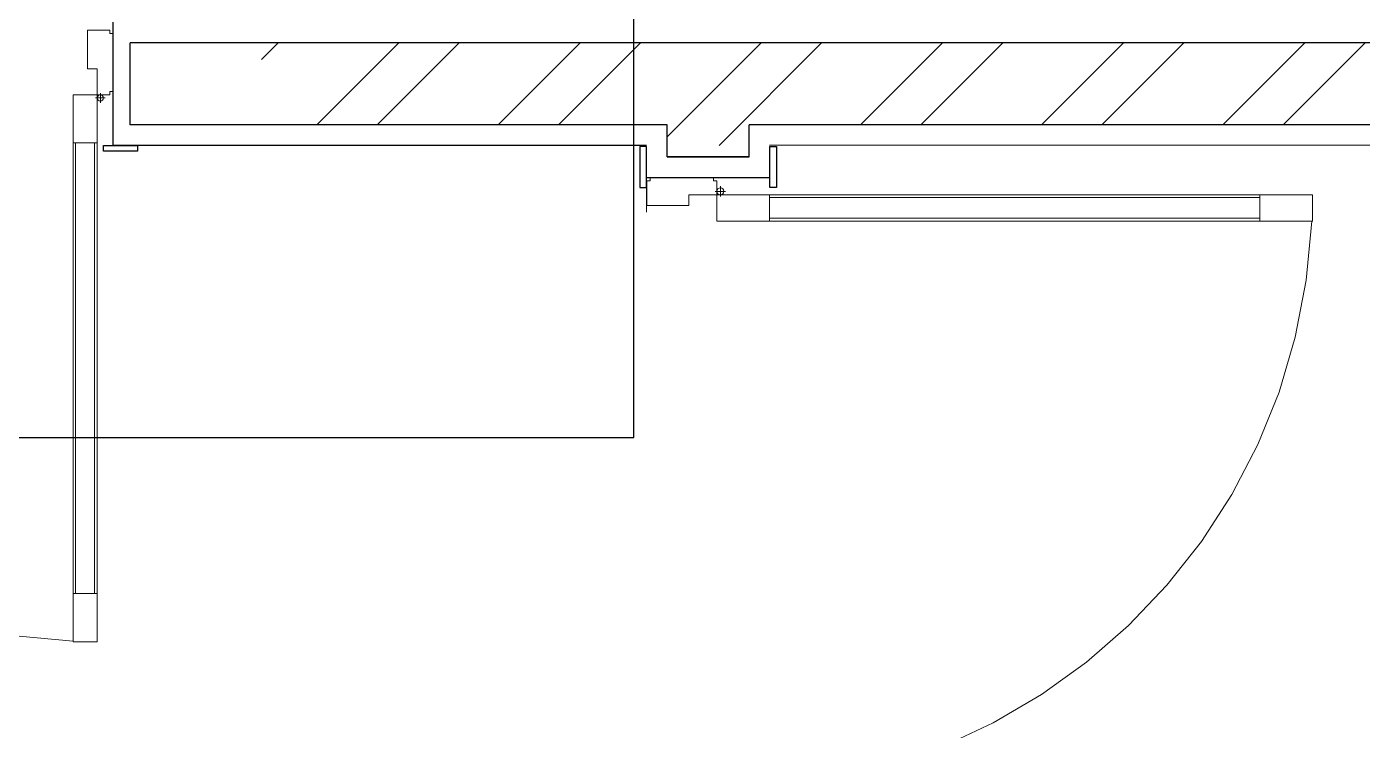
# Model space of a CAD drawing. Header units: inches. Extents: x 54 to 199, y 70 to 109.
# Drawn here: x 101.498 to 103.453, y 80.2 to 81.229 of the extents above; entities that cross this region are included whole.
import ezdxf
from ezdxf.enums import TextEntityAlignment as Align

# ---------------------------------------------------------------- set-up
doc = ezdxf.new("R2010")
doc.units = ezdxf.units.IN
doc.header["$MEASUREMENT"] = 0
doc.linetypes.add('21212-FC-A-XREF-GROUND FLOOR PLAN-REV-31-10-12$0$21201-TN-A-GROUND FLOOR PLAN-XREF-REV-20-03-12$2$HIDDEN2', pattern=[0.1875, 0.125, -0.0625])
for name, color, linetype, lineweight in [('21212-FC-A-XREF-GROUND FLOOR PLAN-REV-31-10-12$0$21201-TN-A-GROUND FLOOR PLAN-XREF-REV-20-03-12$2$DOOR-EEE', 182, 'Continuous', 13), ('21212-FC-A-XREF-GROUND FLOOR PLAN-REV-31-10-12$0$21201-TN-A-GROUND FLOOR PLAN-XREF-REV-20-03-12$2$Door-Frame-SW-EEE', 26, 'Continuous', 9), ('21212-FC-A-XREF-GROUND FLOOR PLAN-REV-31-10-12$0$DOOR-EEE', 182, 'Continuous', 13)]:
    doc.layers.add(name, color=color, linetype=linetype, lineweight=lineweight)
for name, color, linetype in [('door', 17, 'Continuous'), ('FINISH-AR', 252, 'Continuous'), ('HATCH-AR', 251, 'Continuous'), ('WALL-AR', 7, 'Continuous')]:
    doc.layers.add(name, color=color, linetype=linetype)
doc.layers.add('GOLDCLADDING', color=7, linetype='Continuous', true_color=0xffc20a)
doc.styles.add('ROMANS', font='romans.shx')

# ---------------------------------------------------------------- blocks, each defined once
blk = doc.blocks.new('YJYJJYJTYJTY')
at = {"color": 252}
blk.add_line((7.3493, 8.2023, -0.0791), (7.3493, 8.2023, -0.0791), dxfattribs=at)
at = {"layer": '21212-FC-A-XREF-GROUND FLOOR PLAN-REV-31-10-12$0$21201-TN-A-GROUND FLOOR PLAN-XREF-REV-20-03-12$2$DOOR-EEE', "color": 252, "ltscale": 250}
for p, q in [((6.365, 8.2463, -0.0791), (6.3297, 8.2463, -0.0791)), ((6.3297, 8.2463, -0.0791), (6.3297, 7.4463, -0.0791)), ((6.365, 8.2463, -0.0791), (6.365, 7.4463, -0.0791)), ((6.365, 8.1758, -0.0791), (6.3297, 8.1758, -0.0791)), ((6.3334, 8.1758, -0.0791), (6.3334, 7.5169, -0.0791)), ((6.3612, 8.1758, -0.0791), (6.3612, 7.5169, -0.0791)), ((7.272, 8.0999, -0.0791), (7.272, 8.0614, -0.0791)), ((7.272, 8.0999, -0.0791), (8.1437, 8.0999, -0.0791)), ((7.3489, 8.0999, -0.0791), (7.3489, 8.0614, -0.0791)), ((7.3489, 8.0958, -0.0791), (8.0668, 8.0958, -0.0791)), ((8.0668, 8.0999, -0.0791), (8.0668, 8.0614, -0.0791)), ((8.1437, 8.0999, -0.0791), (8.1437, 8.0614, -0.0791)), ((7.272, 8.0614, -0.0791), (8.1437, 8.0614, -0.0791)), ((7.3489, 8.0656, -0.0791), (8.0668, 8.0656, -0.0791)), ((6.365, 7.5169, -0.0791), (6.3297, 7.5169, -0.0791)), ((6.365, 7.4463, -0.0791), (6.3297, 7.4463, -0.0791))]:
    blk.add_line(p, q, dxfattribs=at)
at = {"layer": '21212-FC-A-XREF-GROUND FLOOR PLAN-REV-31-10-12$0$21201-TN-A-GROUND FLOOR PLAN-XREF-REV-20-03-12$2$DOOR-EEE', "color": 252, "lineweight": 5, "ltscale": 250}
for p, q in [((6.3626, 8.2416, -0.0791), (6.3767, 8.2416, -0.0791)), ((6.3697, 8.2487, -0.0791), (6.3697, 8.2346, -0.0791)), ((7.2772, 8.0973, -0.0791), (7.2772, 8.1127, -0.0791)), ((7.2695, 8.105, -0.0791), (7.2849, 8.105, -0.0791))]:
    blk.add_line(p, q, dxfattribs=at)
for centre, radius in [((6.3697, 8.2416, -0.0791), 0.00471), ((7.2772, 8.105, -0.0791), 0.00513)]:
    blk.add_circle(centre, radius, dxfattribs=at)
at = {"layer": '21212-FC-A-XREF-GROUND FLOOR PLAN-REV-31-10-12$0$21201-TN-A-GROUND FLOOR PLAN-XREF-REV-20-03-12$2$DOOR-EEE', "color": 252, "linetype": '21212-FC-A-XREF-GROUND FLOOR PLAN-REV-31-10-12$0$21201-TN-A-GROUND FLOOR PLAN-XREF-REV-20-03-12$2$HIDDEN2', "lineweight": 5, "ltscale": 500}
for centre, radius, start, end in [((6.365, 8.2463, -0.0791), 0.8, 180, 267.4714), ((7.272, 8.0999, -0.0791), 0.8717, 270, 357.4714)]:
    blk.add_arc(centre, radius, start, end, dxfattribs=at)
at = {"layer": '21212-FC-A-XREF-GROUND FLOOR PLAN-REV-31-10-12$0$21201-TN-A-GROUND FLOOR PLAN-XREF-REV-20-03-12$2$Door-Frame-SW-EEE', "color": 252, "ltscale": 250}
for p, q in [((6.3838, 8.3405, -0.0791), (6.3508, 8.3405, -0.0791)), ((6.3508, 8.3405, -0.0791), (6.3508, 8.284, -0.0791)), ((6.3838, 8.3358, -0.0791), (6.3838, 8.3405, -0.0791)), ((6.3885, 8.3358, -0.0791), (6.3838, 8.3358, -0.0791)), ((6.3885, 8.251, -0.0791), (6.3885, 8.3358, -0.0791)), ((6.3508, 8.284, -0.0791), (6.365, 8.284, -0.0791)), ((6.365, 8.284, -0.0791), (6.365, 8.2463, -0.0791)), ((6.3838, 8.2463, -0.0791), (6.3838, 8.251, -0.0791)), ((6.3838, 8.251, -0.0791), (6.3885, 8.251, -0.0791)), ((6.365, 8.2463, -0.0791), (6.3838, 8.2463, -0.0791)), ((7.1746, 8.1204, -0.0791), (7.1695, 8.1204, -0.0791)), ((7.1695, 8.1204, -0.0791), (7.1695, 8.0845, -0.0791)), ((7.2669, 8.1255, -0.0791), (7.1746, 8.1255, -0.0791)), ((7.1746, 8.1255, -0.0791), (7.1746, 8.1204, -0.0791)), ((7.2669, 8.1204, -0.0791), (7.2669, 8.1255, -0.0791)), ((7.272, 8.1204, -0.0791), (7.2669, 8.1204, -0.0791)), ((7.272, 8.0999, -0.0791), (7.272, 8.1204, -0.0791)), ((7.231, 8.0845, -0.0791), (7.231, 8.0999, -0.0791)), ((7.231, 8.0999, -0.0791), (7.272, 8.0999, -0.0791)), ((7.1695, 8.0845, -0.0791), (7.231, 8.0845, -0.0791))]:
    blk.add_line(p, q, dxfattribs=at)
at = {"layer": '21212-FC-A-XREF-GROUND FLOOR PLAN-REV-31-10-12$0$DOOR-EEE', "color": 252, "ltscale": 3}
for q in [(7.1693, 8.0747, -0.0791), (7.271, 8.1255, -0.0791)]:
    blk.add_line((7.1693, 8.1255, -0.0791), q, dxfattribs=at)
at = {"layer": 'door', "color": 252}
for p, q in [((6.3885, 8.1722, -0.0791), (6.3885, 8.3522, -0.0791)), ((6.3741, 8.1638, -0.0791), (6.3741, 8.1722, -0.0791)), ((6.3741, 8.1722, -0.0791), (6.4241, 8.1722, -0.0791)), ((6.4241, 8.1722, -0.0791), (6.4241, 8.1638, -0.0791)), ((6.4241, 8.1638, -0.0791), (6.3741, 8.1638, -0.0791)), ((7.1693, 8.1705, -0.0791), (7.1593, 8.1705, -0.0791)), ((7.1593, 8.1705, -0.0791), (7.1593, 8.1105, -0.0791)), ((7.1693, 8.1105, -0.0791), (7.1693, 8.1705, -0.0791)), ((7.3495, 8.1705, -0.0791), (7.3595, 8.1705, -0.0791)), ((7.3495, 8.1105, -0.0791), (7.3495, 8.1705, -0.0791)), ((7.3595, 8.1705, -0.0791), (7.3595, 8.1105, -0.0791)), ((7.1593, 8.1105, -0.0791), (7.1693, 8.1105, -0.0791)), ((7.3595, 8.1105, -0.0791), (7.3495, 8.1105, -0.0791))]:
    blk.add_line(p, q, dxfattribs=at)
at = {"layer": 'FINISH-AR', "color": 252}
for p, q in [((7.1693, 8.2023, -0.0791), (7.1693, 8.2023, -0.0791)), ((7.1693, 8.1723, -0.0791), (6.3885, 8.1722, -0.0791)), ((9.0545, 8.1724, -0.0791), (7.3493, 8.1723, -0.0791)), ((7.1692, 8.1255, -0.0791), (7.3493, 8.1255, -0.0791))]:
    blk.add_line(p, q, dxfattribs=at)
at = {"layer": 'HATCH-AR', "color": 252, "linetype": 'Continuous'}
for p, q in [((6.6054, 8.2978, -0.0791), (6.6298, 8.3222, -0.0791)), ((6.6866, 8.2022, -0.0791), (6.8066, 8.3222, -0.0791)), ((6.775, 8.2022, -0.0791), (6.895, 8.3222, -0.0791)), ((6.9518, 8.2022, -0.0791), (7.0718, 8.3222, -0.0791)), ((7.0402, 8.2022, -0.0791), (7.1602, 8.3222, -0.0791)), ((7.1993, 8.1846, -0.0791), (7.337, 8.3223, -0.0791)), ((7.2754, 8.1723, -0.0791), (7.4254, 8.3223, -0.0791)), ((7.4822, 8.2023, -0.0791), (7.6022, 8.3223, -0.0791)), ((7.5706, 8.2023, -0.0791), (7.6906, 8.3223, -0.0791)), ((7.7474, 8.2023, -0.0791), (7.8674, 8.3223, -0.0791)), ((7.8357, 8.2023, -0.0791), (7.9557, 8.3223, -0.0791)), ((8.0125, 8.2023, -0.0791), (8.1325, 8.3223, -0.0791)), ((8.1009, 8.2023, -0.0791), (8.2209, 8.3223, -0.0791))]:
    blk.add_line(p, q, dxfattribs=at)
at = {"layer": 'WALL-AR', "color": 252}
for p, q in [((9.0853, 8.3224, -0.0791), (6.4135, 8.3222, -0.0791)), ((6.4135, 8.2022, -0.0791), (6.4135, 8.3222, -0.0791)), ((7.1993, 8.2023, -0.0791), (6.4135, 8.2022, -0.0791)), ((7.1993, 8.2023, -0.0791), (6.4135, 8.2022, -0.0791)), ((7.1993, 8.1556, -0.0791), (7.1993, 8.2023, -0.0791)), ((9.0847, 8.2024, -0.0791), (7.3193, 8.2023, -0.0791)), ((9.0847, 8.2024, -0.0791), (7.3193, 8.2023, -0.0791)), ((7.3193, 8.1555, -0.0791), (7.3193, 8.2023, -0.0791)), ((7.3193, 8.1556, -0.0791), (7.1993, 8.1556, -0.0791)), ((7.1993, 8.1555, -0.0791), (7.3193, 8.1555, -0.0791))]:
    blk.add_line(p, q, dxfattribs=at)
at = {"color": 252, "style": 'ROMANS'}
for p in [(4.7732, 7.306, -0.0791), (-4.2306, 7.1738, -0.0791), (-4.3022, 3.7717, -0.0791), (1.3636, 2.2432, -0.0791)]:
    blk.add_attdef('ELEV', text='', height=0.1035, dxfattribs=at).set_placement(p, align=Align.BOTTOM_LEFT)
for p in [(4.7732, 7.2372, -0.0791), (-4.2306, 7.105, -0.0791), (-4.3022, 3.7029, -0.0791), (1.3636, 2.1743, -0.0791)]:
    blk.add_attdef('LEVEL', text='', height=0.1035, dxfattribs=at).set_placement(p, align=Align.TOP_LEFT)

msp = doc.modelspace()

# ---------------------------------------------------------------- linework, layer by layer
msp.add_lwpolyline([(100.1333, 80.6284), (102.3871, 80.6284), (102.3871, 82.0865)])

# ---------------------------------------------------------------- block references
at = {"layer": 'GOLDCLADDING'}
msp.add_blockref('YJYJJYJTYJTY', (95.2365, 72.8835, 0.0791), dxfattribs=at)

doc.saveas('drawing.dxf')
